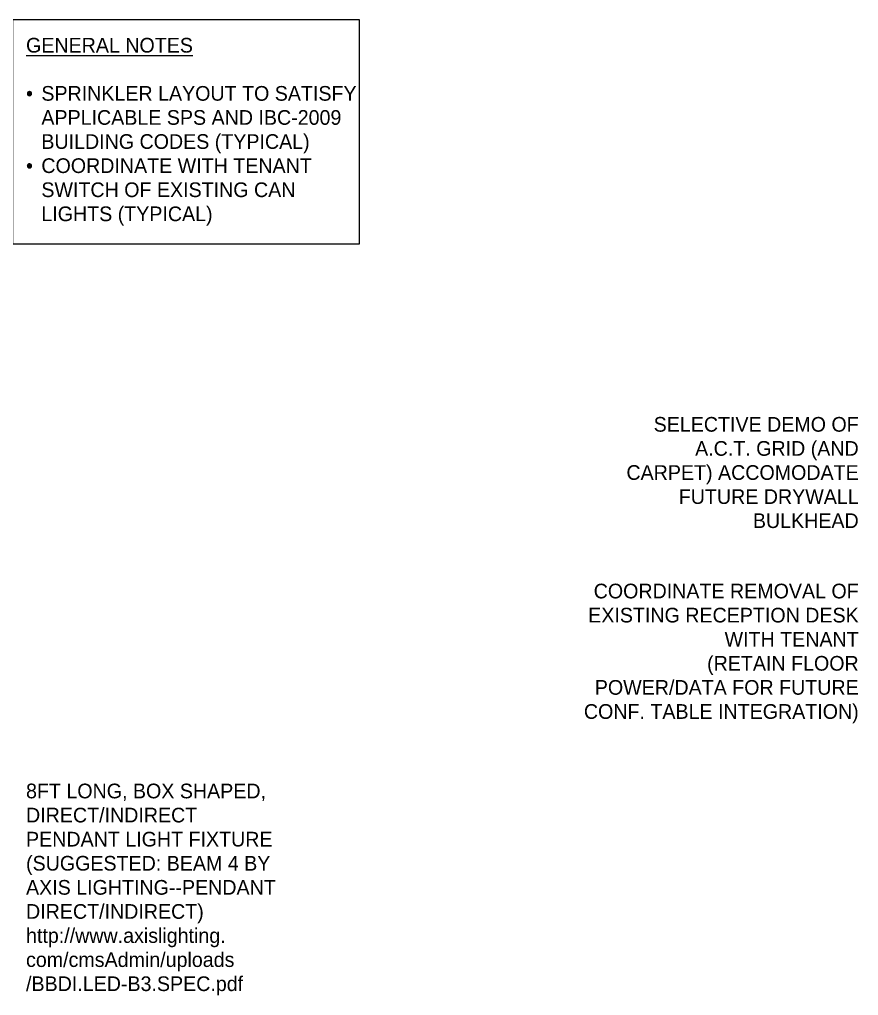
# Model space of a CAD drawing. Header units: inches. Extents: x 1756 to 10721, y -35 to 3002.
# Drawn here: x 4747.8 to 4994.2, y 1397.8 to 1684.3 of the extents above; entities that cross this region are included whole.
import ezdxf

# ---------------------------------------------------------------- set-up
doc = ezdxf.new("R2010")
doc.units = ezdxf.units.IN
doc.header["$MEASUREMENT"] = 0
doc.layers.add('G-ANNO-TEXT', color=231, linetype='Continuous', lineweight=9)
doc.styles.add('Century Gothic', font='GOTHIC.TTF', dxfattribs={"height": 4.311335})

msp = doc.modelspace()

# ---------------------------------------------------------------- linework, layer by layer
at = {"layer": 'G-ANNO-TEXT', "color": 145, "flags": 128}
msp.add_lwpolyline([(4745.88, 1684.29), (4847.61, 1684.29), (4847.61, 1618.32), (4745.88, 1618.32)], close=True, dxfattribs=at)

# ---------------------------------------------------------------- texts
at = {"layer": 'G-ANNO-TEXT', "color": 145, "line_spacing_factor": 0.984117, "style": 'Century Gothic'}
for s, insert, char_height, width, attachment_point in [('\\LGENERAL NOTES', (4749.72, 1678.9), 4.3113, 53.7069, 1), ('SPRINKLER LAYOUT TO SATISFY', (4754.22, 1664.76), 4.3113, 97.3951, 1), ('•', (4749.72, 1664.76), 4.31, 4.106, 1), ('APPLICABLE SPS AND IBC-2009', (4754.22, 1657.69), 4.3113, 99.8587, 1), ('BUILDING CODES (TYPICAL)', (4754.22, 1650.62), 4.3113, 90.0864, 1), ('•', (4749.72, 1643.54), 4.31, 4.106, 1), ('COORDINATE WITH TENANT', (4754.22, 1643.54), 4.3113, 89.1009, 1), ('SWITCH OF EXISTING CAN', (4754.22, 1636.47), 4.3113, 83.9273, 1), ('LIGHTS (TYPICAL)', (4754.22, 1629.4), 4.3113, 55.0209, 1), ('SELECTIVE DEMO OF\\PA.C.T. GRID (AND\\PCARPET) ACCOMODATE\\PFUTURE DRYWALL\\PBULKHEAD', (4994.29, 1567.6), 4.3113, 83.862, 3), ('COORDINATE REMOVAL OF\\PEXISTING RECEPTION DESK\\PWITH TENANT\\P(RETAIN FLOOR\\PPOWER/DATA FOR FUTURE\\PCONF. TABLE INTEGRATION)', (4994.29, 1518.66), 4.3113, 94.446, 3), ('8FT LONG, BOX SHAPED,\\PDIRECT/INDIRECT\\PPENDANT LIGHT FIXTURE\\P(SUGGESTED: BEAM 4 BY\\PAXIS LIGHTING--PENDANT\\PDIRECT/INDIRECT)\\Phttp://www.axislighting.\\Pcom/cmsAdmin/uploads\\P/BBDI.LED-B3.SPEC.pdf', (4749.72, 1459.96), 4.3113, 86.184, 1)]:
    msp.add_mtext(s, dxfattribs=dict(at, insert=insert, char_height=char_height, width=width, attachment_point=attachment_point))

doc.saveas('drawing.dxf')
